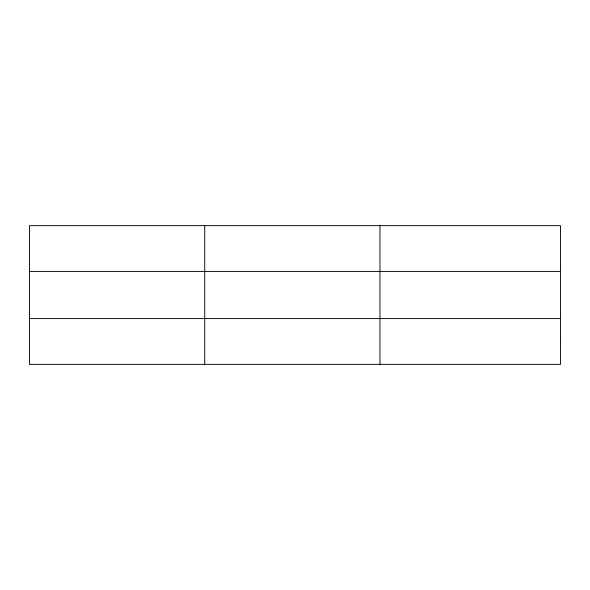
<?xml version="1.0" encoding="UTF-8"?>
<svg xmlns="http://www.w3.org/2000/svg" width="590" height="590" viewBox="0 0 590 590"><rect width="100%" height="100%" fill="white"/><g stroke="black" fill="none" stroke-linecap="round" stroke-linejoin="round"><path stroke-width="0.89" d="M204.73 364.355L204.73 225.645M379.96 364.355L379.96 225.645M29.5 271.422L560.5 271.422M29.5 318.578L560.5 318.578M560.5 341.47L560.5 364.355L29.5 364.355L29.5 225.645L560.5 225.645L560.5 341.47"/></g></svg>
